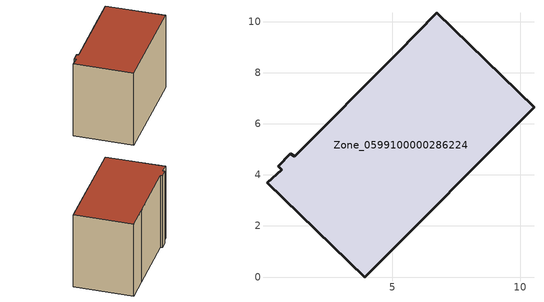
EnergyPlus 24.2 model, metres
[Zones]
Zone_0599100000286224
 floor ground (C_G): 0.67,4.2 0.52,4.33 1,4.83 1.18,4.74 5.19,8.77 6.73,10.34 10.54,6.64 3.92,0 0.09,3.7 z0
 wall outside (C_F): 10.54,6.64 6.73,10.34 5.19,8.77 1.18,4.74 1,4.83 0.52,4.33 0.67,4.2 0.09,3.7 3.92,0 10.54,6.64 z0:7.18
 roof outside (C_R): 0.67,4.2 0.09,3.7 3.92,0 10.54,6.64 6.73,10.34 5.19,8.77 1.18,4.74 1,4.83 0.52,4.33 z7.18
[BUILDING]
Pand.0599100000286224: North Axis=0; Terrain=City; Loads Convergence Tolerance Value=0.04; Temperature Convergence Tolerance Value=0.4; Solar Distribution=FullExterior; Maximum Number of Warmup Days=25; Minimum Number of Warmup Days=1
[Site:Location]
Rotterdam.The.Hague.AP_ZH_NLD Design_Conditions: Latitude=51.96; Longitude=4.45; Time Zone=1; Elevation=-4.5
[SITE:GROUNDTEMPERATURE:BUILDINGSURFACE]
18, 18, 18, 18, 18, 18, 18, 18, 18, 18, 18, 18
[MATERIAL] Thermal Absorptance=0.9; Solar Absorptance=0.7; Visible Absorptance=0.7
Name | Roughness | Thickness | Conductivity | Density | Specific Heat
G.TI.1946 | MediumSmooth | 0.15 | 1 | 540 | 1210
F.TI.1946 | Rough | 0.3 | 0.857143 | 1920 | 840
R.TI.1946 | MediumRough | 0.2 | 0.1 | 1500 | 1000
[CONSTRUCTION]
C_G: G.TI.1946
C_F: F.TI.1946
C_R: R.TI.1946
[ZONE]
Zone_0599100000286224: Type=1; Multiplier=1; Ceiling Height=Autocalculate; Volume=Autocalculate; Floor Area=autocalculate; Part of Total Floor Area=Yes
[ZONEINFILTRATION:DESIGNFLOWRATE]
Infil_Zone_0599100000286224: Zone or ZoneList or Space or SpaceList=Zone_0599100000286224; Schedule=AlwaysOn; Design Flow Rate Calculation Method=Flow/Area; Flow Rate per Floor Area=0.003; Constant Term Coefficient=1; Temperature Term Coefficient=0; Velocity Term Coefficient=0; Velocity Squared Term Coefficient=0
[HVACTEMPLATE:ZONE:IDEALLOADSAIRSYSTEM]
Zone_0599100000286224: Maximum Heating Supply Air Temperature=50; Minimum Cooling Supply Air Temperature=13; Maximum Heating Supply Air Humidity Ratio=0.0156; Minimum Cooling Supply Air Humidity Ratio=0.0077; Heating Limit=NoLimit; Cooling Limit=NoLimit; Dehumidification Control Type=ConstantSensibleHeatRatio; Cooling Sensible Heat Ratio=0.7; Dehumidification Setpoint=60; Humidification Control Type=None; Humidification Setpoint=30; Outdoor Air Method=None; Outdoor Air Flow Rate per Person=0.00944; Outdoor Air Flow Rate per Zone Floor Area=0; Outdoor Air Flow Rate per Zone=0; Demand Controlled Ventilation Type=None; Outdoor Air Economizer Type=NoEconomizer; Heat Recovery Type=None; Sensible Heat Recovery Effectiveness=0.7; Latent Heat Recovery Effectiveness=0.65
[ZONECONTROL:THERMOSTAT]
ThermostatControl_Zone_0599100000286224: Zone or ZoneList=Zone_0599100000286224; Control Type Schedule=DualSetpointControlType; Control 1=Thermostat_Zone_0599100000286224; Temperature Difference Between Cutout And Setpoint=0
[THERMOSTATSETPOINT:DUALSETPOINT]
Thermostat_Zone_0599100000286224: Heating Setpoint Temperature Schedule=HeatingSetpoint_Zone_0599100000286224; Cooling Setpoint Temperature Schedule=CoolingSetpoint_Zone_0599100000286224
[SCHEDULE:COMPACT]
HeatingSetpoint_Zone_0599100000286224: Through: 12/31, For: AllDays, Until: 24:00, 21
CoolingSetpoint_Zone_0599100000286224: Through: 12/31, For: AllDays, Until: 24:00, 24
DualSetpointControlType: Through: 12/31, For: AllDays, Until: 24:00, 4
AlwaysOn: Through: 12/31, For: AllDays, Until: 24:00, 1
